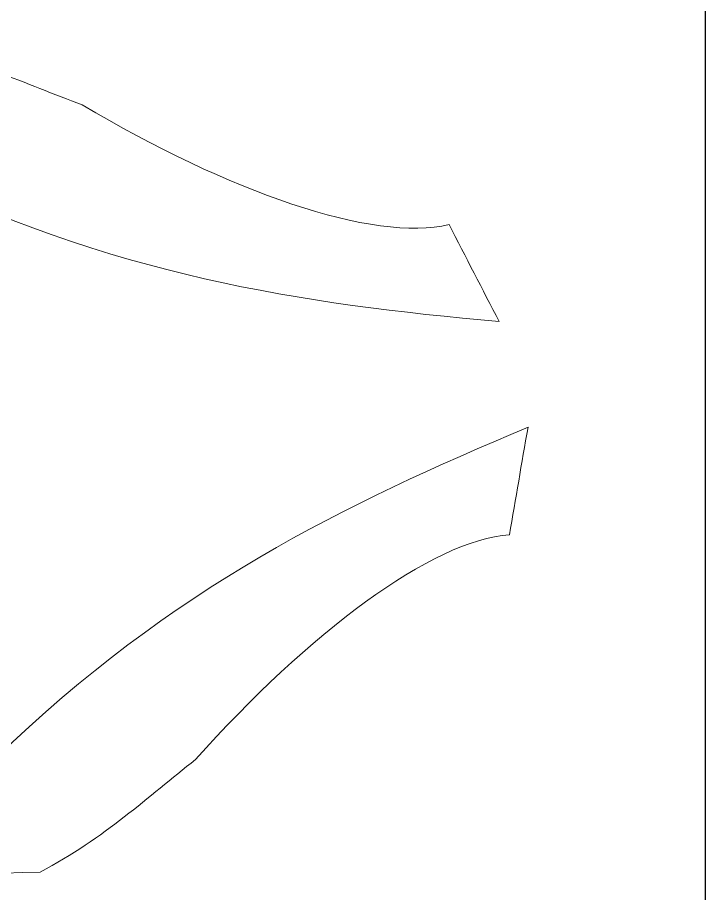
# Model space of a CAD drawing. Header units: millimetres. Extents: x -389 to 572, y -144 to 224.
# Drawn here: x 219.6 to 308.1, y -62.1 to 50.5 of the extents above; entities that cross this region are included whole.
import ezdxf

# ---------------------------------------------------------------- set-up
doc = ezdxf.new("R2010")
doc.units = ezdxf.units.MM
doc.header["$MEASUREMENT"] = 0
doc.layers.add('Layer 1', color=7, linetype='Continuous')

msp = doc.modelspace()

# ---------------------------------------------------------------- linework, layer by layer
at = {"layer": 'Layer 1', "color": 7}
msp.add_open_spline([(308.1016, -93.6553), (308.1016, -93.6553), (98.1988, -93.6553), (98.1988, -93.6553), (98.1988, -93.6553), (98.1988, -93.6553), (98.1988, 203.3131), (98.1988, 203.3131), (98.1988, 203.3131), (98.1988, 203.3131), (308.1016, 203.3131), (308.1016, 203.3131), (308.1016, 203.3131), (308.1016, 203.3131), (308.1016, -93.6553), (308.1016, -93.6553)], degree=3, knots=[0, 0, 0, 0, 0.2, 0.2, 0.2, 0.2, 0.4, 0.4, 0.4, 0.4, 0.6, 0.6, 0.6, 0.6, 1, 1, 1, 1], dxfattribs=at)
at = {"layer": 'Layer 1', "lineweight": 20}
for points in [[(141.2377, -4.1908), (162.0163, 7.6272), (180.0432, 21.2444), (203.5735, 31.2633), (203.5735, 31.2633), (231.7252, 17.2228), (256.3138, 13.695), (281.5727, 11.4019), (281.5727, 11.4019), (279.4207, 15.5647), (277.2688, 19.7275), (275.1169, 23.8903), (275.1169, 23.8903), (265.5213, 21.4914), (246.5419, 28.1942), (227.9505, 39.2714), (227.9505, 39.2714), (220.648, 41.9525), (213.8041, 45.3039), (204.526, 47.0325), (204.526, 47.0325), (180.9957, 40.4003), (159.7232, 32.2511), (133.018, 14.965), (133.018, 14.965), (129.6666, 10.2378), (127.056, 6.0045), (128.6435, -0.9453), (128.6435, -0.9453), (133.9352, -6.0606), (137.0749, -5.5314), (141.2377, -4.1908)], [(146.741, -29.6261), (170.1302, -34.6356), (191.4027, -42.185), (216.9085, -44.6544), (216.9085, -44.6544), (239.4863, -22.7469), (261.8877, -11.9872), (285.2769, -2.18), (285.2769, -2.18), (284.4655, -6.8014), (283.6894, -11.3875), (282.878, -16.0089), (282.878, -16.0089), (273.0002, -16.6439), (256.9135, -28.7442), (242.5202, -44.9014), (242.5202, -44.9014), (236.3819, -49.6992), (230.8785, -54.9556), (222.553, -59.3653), (222.553, -59.3653), (198.1055, -60.1767), (175.3513, -58.8008), (144.6949, -50.3342), (144.6949, -50.3342), (140.0735, -46.8417), (136.2988, -43.6667), (135.7344, -36.5406), (135.7344, -36.5406), (139.2269, -30.0142), (142.3666, -29.5908), (146.741, -29.6261)]]:
    msp.add_open_spline(points, degree=3, knots=[0, 0, 0, 0, 0.11111111, 0.11111111, 0.11111111, 0.11111111, 0.22222222, 0.22222222, 0.22222222, 0.22222222, 0.33333333, 0.33333333, 0.33333333, 0.33333333, 0.44444444, 0.44444444, 0.44444444, 0.44444444, 0.55555556, 0.55555556, 0.55555556, 0.55555556, 0.66666667, 0.66666667, 0.66666667, 0.66666667, 0.77777778, 0.77777778, 0.77777778, 0.77777778, 1, 1, 1, 1], dxfattribs=at)

doc.saveas('drawing.dxf')
